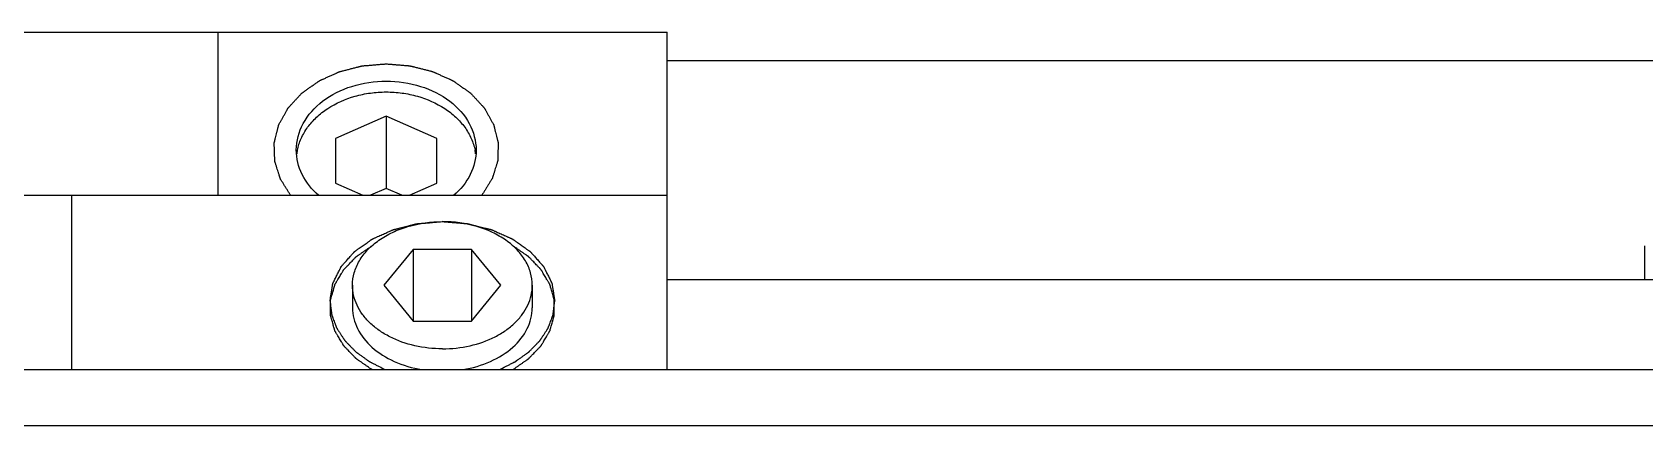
# Model space of a CAD drawing. Header units: millimetres. Extents: x 0 to 420, y 0 to 297.
# Drawn here: x 208.73 to 215.9, y 184.27 to 186.02 of the extents above; entities that cross this region are included whole.
import ezdxf

# ---------------------------------------------------------------- set-up
doc = ezdxf.new("R2010")
doc.units = ezdxf.units.MM
doc.header["$LTSCALE"] = 23.1
doc.layers.get('0').update_dxf_attribs({"linetype": 'CONTINUOUS'})
doc.layers.add('AXIS', color=7, linetype='CONTINUOUS')

msp = doc.modelspace()

# ---------------------------------------------------------------- linework, layer by layer
at = {"color": 7, "linetype": 'CONTINUOUS'}
for p, q in [((201.555, 186.0152), (211.555, 186.0152)), ((209.555, 186.0152), (209.555, 185.2902)), ((211.555, 184.5152), (211.555, 186.0152)), ((210.305, 185.6424), (210.08, 185.5429)), ((210.305, 185.6424), (210.305, 185.321)), ((210.53, 185.5429), (210.305, 185.6424)), ((210.08, 185.5429), (210.08, 185.3439)), ((210.53, 185.3439), (210.53, 185.5429)), ((210.08, 185.3439), (210.2014, 185.2902)), ((210.4086, 185.2902), (210.53, 185.3439)), ((203.555, 185.2902), (211.555, 185.2902)), ((208.905, 185.2902), (208.905, 184.5152)), ((210.305, 185.321), (210.2352, 185.2902)), ((210.3747, 185.2902), (210.305, 185.321)), ((210.4251, 185.0492), (210.2951, 184.8901)), ((210.4251, 185.0492), (210.4251, 184.731)), ((210.6849, 185.0492), (210.4251, 185.0492)), ((210.6849, 185.0492), (210.6849, 184.731)), ((210.8148, 184.8901), (210.6849, 185.0492)), ((215.905, 184.9152), (215.905, 185.0651)), ((210.155, 184.8901), (210.155, 184.7902)), ((210.2951, 184.8901), (210.4251, 184.731)), ((210.6849, 184.731), (210.8148, 184.8901)), ((210.955, 184.8901), (210.955, 184.7902)), ((210.4251, 184.731), (210.6849, 184.731)), ((203.555, 184.5152), (246.305, 184.5152))]:
    msp.add_line(p, q, dxfattribs=at)
at = {"color": 3, "linetype": 'CONTINUOUS'}
msp.add_line((244.4717, 184.2652), (207.055, 184.2652), dxfattribs=at)
at = {"color": 7, "linetype": 'CONTINUOUS'}
for centre, radius, start, end in [((210.1434, 185.443), 0.2385, 169.37075, 172.36543), ((210.1447, 185.4428), 0.2397, 168.58775, 169.372), ((210.4653, 185.4428), 0.2397, 10.628, 11.41225), ((210.4665, 185.443), 0.2385, 7.63457, 10.62925)]:
    msp.add_arc(centre, radius, start, end, dxfattribs=at)
at = {"color": 2, "linetype": 'CONTINUOUS'}
for points, knots in [([(209.8797, 185.2902), (209.8773, 185.2939), (209.8726, 185.3014), (209.8655, 185.3127), (209.8584, 185.324), (209.8525, 185.3334), (209.8478, 185.3409), (209.8442, 185.3465), (209.8407, 185.3522), (209.838, 185.3564), (209.8363, 185.3592), (209.8355, 185.3604), (209.8349, 185.3613), (209.8343, 185.3622), (209.8339, 185.3635), (209.8334, 185.3651), (209.8328, 185.3671), (209.832, 185.3697), (209.831, 185.3728), (209.8297, 185.3769), (209.8281, 185.3821), (209.8261, 185.3883), (209.8235, 185.3965), (209.8202, 185.4068), (209.817, 185.4171), (209.8144, 185.4253), (209.8127, 185.4305), (209.8116, 185.4341), (209.8109, 185.4362), (209.8104, 185.4377), (209.81, 185.439), (209.8097, 185.44), (209.8095, 185.4408), (209.8092, 185.4414), (209.8093, 185.442), (209.8092, 185.4428), (209.8092, 185.4445), (209.8091, 185.4471), (209.809, 185.4503), (209.8089, 185.4535), (209.8087, 185.4577), (209.8086, 185.463), (209.8083, 185.4715), (209.8079, 185.4821), (209.8076, 185.4927), (209.8073, 185.5012), (209.8071, 185.5065), (209.807, 185.5107), (209.8069, 185.5139), (209.8068, 185.5171), (209.8067, 185.5197), (209.8067, 185.5214), (209.8066, 185.5222), (209.8066, 185.5228), (209.8068, 185.5234), (209.807, 185.5242), (209.8072, 185.5252), (209.8075, 185.5265), (209.8079, 185.5281), (209.8084, 185.5302), (209.8094, 185.5338), (209.8106, 185.539), (209.8127, 185.5474), (209.8153, 185.5578), (209.8179, 185.5682), (209.82, 185.5765), (209.8215, 185.5828), (209.8228, 185.588), (209.8238, 185.5921), (209.8246, 185.5953), (209.8253, 185.5979), (209.8258, 185.5999), (209.8262, 185.6015), (209.8265, 185.6028), (209.827, 185.6038), (209.8276, 185.6048), (209.8283, 185.606), (209.8299, 185.6089), (209.8323, 185.6133), (209.8355, 185.6192), (209.8388, 185.625), (209.8431, 185.6328), (209.8474, 185.6406), (209.8517, 185.6484), (209.855, 185.6543), (209.8582, 185.6601), (209.8609, 185.665), (209.8631, 185.6689), (209.8644, 185.6714), (209.8655, 185.6733), (209.8663, 185.6748), (209.867, 185.676), (209.8675, 185.6769), (209.8677, 185.6773), (209.8679, 185.6777), (209.8682, 185.678), (209.8686, 185.6785), (209.8693, 185.6792), (209.8703, 185.6803), (209.8715, 185.6816), (209.8731, 185.6833), (209.8751, 185.6855), (209.8783, 185.689), (209.8823, 185.6933), (209.8871, 185.6985), (209.8918, 185.7037), (209.8982, 185.7106), (209.9046, 185.7176), (209.911, 185.7245), (209.9158, 185.7297), (209.9205, 185.7349), (209.9241, 185.7388), (209.9265, 185.7414), (209.9275, 185.7425), (209.9283, 185.7433), (209.9291, 185.7442), (209.9304, 185.7451), (209.9319, 185.7462), (209.9339, 185.7476), (209.9365, 185.7494), (209.9395, 185.7516), (209.9436, 185.7544), (209.9487, 185.758), (209.9548, 185.7623), (209.9629, 185.7681), (209.9731, 185.7753), (209.9833, 185.7824), (209.9914, 185.7882), (209.9965, 185.7918), (210.0006, 185.7946), (210.0031, 185.7964), (210.0049, 185.7977), (210.0059, 185.7984), (210.0067, 185.799), (210.0075, 185.7995), (210.0087, 185.8), (210.0107, 185.8009), (210.0137, 185.8022), (210.0172, 185.8038), (210.0207, 185.8054), (210.0254, 185.8075), (210.0312, 185.8102), (210.0406, 185.8144), (210.0523, 185.8197), (210.0641, 185.825), (210.0734, 185.8293), (210.0793, 185.8319), (210.084, 185.834), (210.0875, 185.8356), (210.091, 185.8372), (210.0939, 185.8385), (210.096, 185.8394), (210.0972, 185.84), (210.0981, 185.8403), (210.0991, 185.8405), (210.1004, 185.8408), (210.1027, 185.8414), (210.106, 185.8423), (210.1113, 185.8436), (210.1178, 185.8453), (210.1283, 185.848), (210.1415, 185.8513), (210.1546, 185.8547), (210.1651, 185.8574), (210.173, 185.8594), (210.1795, 185.861), (210.1848, 185.8624), (210.1887, 185.8634), (210.192, 185.8642), (210.1946, 185.8649), (210.1966, 185.8654), (210.1982, 185.8658), (210.1996, 185.8659), (210.201, 185.866), (210.2028, 185.8662), (210.2069, 185.8665), (210.2132, 185.867), (210.2215, 185.8677), (210.2299, 185.8684), (210.241, 185.8693), (210.2549, 185.8705), (210.2716, 185.8719), (210.2883, 185.8733), (210.2994, 185.8742), (210.305, 185.8746)], [0, 0, 0, 0, 0.015625, 0.03125, 0.046875, 0.0625, 0.070312, 0.078125, 0.085938, 0.09375, 0.095703, 0.097656, 0.098633, 0.099609, 0.101562, 0.103516, 0.105469, 0.109375, 0.113281, 0.117188, 0.125, 0.132812, 0.140625, 0.15625, 0.171875, 0.179688, 0.1875, 0.191406, 0.193359, 0.195312, 0.197266, 0.198242, 0.199219, 0.200195, 0.200684, 0.201172, 0.203125, 0.207031, 0.210938, 0.214844, 0.21875, 0.226562, 0.234375, 0.25, 0.265625, 0.273438, 0.28125, 0.285156, 0.289062, 0.292969, 0.296875, 0.298828, 0.299316, 0.299805, 0.300781, 0.301758, 0.302734, 0.304688, 0.306641, 0.308594, 0.3125, 0.320312, 0.328125, 0.34375, 0.359375, 0.367188, 0.375, 0.382812, 0.386719, 0.390625, 0.394531, 0.396484, 0.398438, 0.400391, 0.401367, 0.402344, 0.404297, 0.40625, 0.414062, 0.421875, 0.429688, 0.4375, 0.453125, 0.460938, 0.46875, 0.476562, 0.484375, 0.488281, 0.492188, 0.494141, 0.496094, 0.498047, 0.499023, 0.499512, 0.5, 0.500488, 0.500977, 0.501953, 0.503906, 0.505859, 0.507812, 0.511719, 0.515625, 0.523438, 0.53125, 0.539062, 0.546875, 0.5625, 0.570312, 0.578125, 0.585938, 0.59375, 0.595703, 0.597656, 0.598633, 0.599609, 0.601562, 0.603516, 0.605469, 0.609375, 0.613281, 0.617188, 0.625, 0.632812, 0.640625, 0.65625, 0.671875, 0.679688, 0.6875, 0.691406, 0.695312, 0.697266, 0.698242, 0.699219, 0.700195, 0.701172, 0.703125, 0.707031, 0.710938, 0.714844, 0.71875, 0.726562, 0.734375, 0.75, 0.765625, 0.773438, 0.78125, 0.785156, 0.789062, 0.792969, 0.796875, 0.798828, 0.799805, 0.800781, 0.801758, 0.802734, 0.804688, 0.808594, 0.8125, 0.820312, 0.828125, 0.84375, 0.859375, 0.867188, 0.875, 0.882812, 0.886719, 0.890625, 0.894531, 0.896484, 0.898438, 0.900391, 0.901367, 0.902344, 0.904297, 0.90625, 0.914062, 0.921875, 0.929688, 0.9375, 0.953125, 0.96875, 0.984375, 1, 1, 1, 1]), ([(210.305, 185.8746), (210.3104, 185.8742), (210.3212, 185.8733), (210.3374, 185.872), (210.3537, 185.8707), (210.3672, 185.8696), (210.378, 185.8687), (210.3862, 185.8681), (210.3943, 185.8674), (210.4004, 185.867), (210.4044, 185.8666), (210.4061, 185.8665), (210.4075, 185.8664), (210.4088, 185.8663), (210.4105, 185.8659), (210.4125, 185.8654), (210.4151, 185.8647), (210.4184, 185.8639), (210.4223, 185.8629), (210.4276, 185.8616), (210.4342, 185.8599), (210.4421, 185.858), (210.4526, 185.8553), (210.4657, 185.852), (210.4789, 185.8487), (210.4894, 185.8461), (210.496, 185.8445), (210.5012, 185.8431), (210.5045, 185.8423), (210.5068, 185.8417), (210.5081, 185.8414), (210.5091, 185.8412), (210.5101, 185.8409), (210.5113, 185.8403), (210.5134, 185.8394), (210.5164, 185.8381), (210.52, 185.8365), (210.5235, 185.8349), (210.5283, 185.8327), (210.5343, 185.8301), (210.5438, 185.8258), (210.5558, 185.8204), (210.5677, 185.8151), (210.5773, 185.8108), (210.5833, 185.8081), (210.588, 185.806), (210.5916, 185.8044), (210.5952, 185.8028), (210.5982, 185.8015), (210.6003, 185.8005), (210.6015, 185.8), (210.6023, 185.7995), (210.603, 185.7989), (210.6041, 185.7982), (210.6058, 185.797), (210.6084, 185.7952), (210.6125, 185.7923), (210.6176, 185.7887), (210.6257, 185.783), (210.6359, 185.7758), (210.6461, 185.7687), (210.6543, 185.763), (210.6604, 185.7587), (210.6655, 185.7551), (210.6696, 185.7522), (210.6727, 185.7501), (210.6752, 185.7483), (210.6773, 185.7468), (210.6788, 185.7458), (210.6801, 185.7449), (210.6808, 185.744), (210.6817, 185.7431), (210.6826, 185.7421), (210.685, 185.7395), (210.6886, 185.7356), (210.6934, 185.7304), (210.6982, 185.7252), (210.7046, 185.7183), (210.711, 185.7113), (210.7174, 185.7044), (210.7222, 185.6992), (210.727, 185.694), (210.731, 185.6897), (210.7342, 185.6863), (210.7362, 185.6841), (210.7378, 185.6824), (210.739, 185.6811), (210.74, 185.68), (210.7407, 185.6792), (210.7411, 185.6788), (210.7414, 185.6785), (210.7416, 185.6781), (210.7419, 185.6776), (210.7424, 185.6768), (210.743, 185.6755), (210.7439, 185.6741), (210.7449, 185.6721), (210.7463, 185.6697), (210.7485, 185.6658), (210.7512, 185.6609), (210.7544, 185.6551), (210.7577, 185.6492), (210.762, 185.6414), (210.7664, 185.6336), (210.7707, 185.6258), (210.774, 185.62), (210.7772, 185.6141), (210.7797, 185.6097), (210.7813, 185.6068), (210.782, 185.6056), (210.7825, 185.6046), (210.7831, 185.6037), (210.7834, 185.6023), (210.7838, 185.6008), (210.7843, 185.5987), (210.785, 185.5961), (210.7858, 185.593), (210.7868, 185.5888), (210.7881, 185.5836), (210.7897, 185.5774), (210.7918, 185.569), (210.7944, 185.5586), (210.797, 185.5482), (210.7991, 185.5399), (210.8004, 185.5347), (210.8013, 185.5311), (210.8019, 185.529), (210.8023, 185.5274), (210.8026, 185.5261), (210.8028, 185.5251), (210.803, 185.5243), (210.8032, 185.5236), (210.8032, 185.5231), (210.8032, 185.5223), (210.8031, 185.5206), (210.803, 185.518), (210.803, 185.5149), (210.8029, 185.5118), (210.8028, 185.5076), (210.8026, 185.5024), (210.8024, 185.4941), (210.8021, 185.4836), (210.8018, 185.4732), (210.8016, 185.4649), (210.8015, 185.4597), (210.8013, 185.4555), (210.8013, 185.4524), (210.8012, 185.4492), (210.8011, 185.4466), (210.8011, 185.4449), (210.801, 185.4442), (210.801, 185.4436), (210.8008, 185.443), (210.8006, 185.4422), (210.8003, 185.4412), (210.7999, 185.4399), (210.7994, 185.4383), (210.7988, 185.4363), (210.7976, 185.4327), (210.796, 185.4275), (210.7935, 185.4193), (210.7903, 185.4089), (210.7871, 185.3986), (210.7846, 185.3904), (210.7827, 185.3842), (210.7811, 185.379), (210.7798, 185.3749), (210.7789, 185.3718), (210.7781, 185.3692), (210.7774, 185.3672), (210.7769, 185.3656), (210.7766, 185.3643), (210.7759, 185.3634), (210.7753, 185.3624), (210.7746, 185.3612), (210.7728, 185.3583), (210.77, 185.354), (210.7664, 185.3482), (210.7628, 185.3424), (210.758, 185.3346), (210.7519, 185.325), (210.7447, 185.3134), (210.7375, 185.3018), (210.7326, 185.294), (210.7302, 185.2902)], [0, 0, 0, 0, 0.015625, 0.03125, 0.046875, 0.0625, 0.070312, 0.078125, 0.085938, 0.09375, 0.095703, 0.097656, 0.098633, 0.099609, 0.101562, 0.103516, 0.105469, 0.109375, 0.113281, 0.117188, 0.125, 0.132812, 0.140625, 0.15625, 0.171875, 0.179688, 0.1875, 0.191406, 0.195312, 0.197266, 0.198242, 0.199219, 0.200195, 0.201172, 0.203125, 0.207031, 0.210938, 0.214844, 0.21875, 0.226562, 0.234375, 0.25, 0.265625, 0.273438, 0.28125, 0.285156, 0.289062, 0.292969, 0.296875, 0.298828, 0.299805, 0.300781, 0.301758, 0.302734, 0.304688, 0.308594, 0.3125, 0.320312, 0.328125, 0.34375, 0.359375, 0.367188, 0.375, 0.382812, 0.386719, 0.390625, 0.394531, 0.396484, 0.398438, 0.400391, 0.401367, 0.402344, 0.404297, 0.40625, 0.414062, 0.421875, 0.429688, 0.4375, 0.453125, 0.460938, 0.46875, 0.476562, 0.484375, 0.488281, 0.492188, 0.494141, 0.496094, 0.498047, 0.499023, 0.499512, 0.5, 0.500488, 0.500977, 0.501953, 0.503906, 0.505859, 0.507812, 0.511719, 0.515625, 0.523438, 0.53125, 0.539062, 0.546875, 0.5625, 0.570312, 0.578125, 0.585938, 0.59375, 0.595703, 0.597656, 0.598633, 0.599609, 0.601562, 0.603516, 0.605469, 0.609375, 0.613281, 0.617188, 0.625, 0.632812, 0.640625, 0.65625, 0.671875, 0.679688, 0.6875, 0.691406, 0.693359, 0.695312, 0.697266, 0.698242, 0.699219, 0.700195, 0.700684, 0.701172, 0.703125, 0.707031, 0.710938, 0.714844, 0.71875, 0.726562, 0.734375, 0.75, 0.765625, 0.773438, 0.78125, 0.785156, 0.789062, 0.792969, 0.796875, 0.798828, 0.799316, 0.799805, 0.800781, 0.801758, 0.802734, 0.804688, 0.806641, 0.808594, 0.8125, 0.820312, 0.828125, 0.84375, 0.859375, 0.867188, 0.875, 0.882812, 0.886719, 0.890625, 0.894531, 0.896484, 0.898438, 0.900391, 0.901367, 0.902344, 0.904297, 0.90625, 0.914062, 0.921875, 0.929688, 0.9375, 0.953125, 0.96875, 0.984375, 1, 1, 1, 1]), ([(210.055, 184.8194), (210.0559, 184.8251), (210.0577, 184.8365), (210.0599, 184.8508), (210.0617, 184.8622), (210.0631, 184.8708), (210.0642, 184.8779), (210.0651, 184.8836), (210.0657, 184.8872), (210.0662, 184.89), (210.0665, 184.8922), (210.0668, 184.894), (210.067, 184.8954), (210.0672, 184.8963), (210.0673, 184.897), (210.0673, 184.8977), (210.0678, 184.8986), (210.0683, 184.8996), (210.069, 184.9009), (210.0698, 184.9026), (210.0712, 184.9053), (210.0728, 184.9087), (210.0755, 184.9142), (210.0788, 184.921), (210.0828, 184.9291), (210.0869, 184.9372), (210.0909, 184.9454), (210.0942, 184.9522), (210.0969, 184.9576), (210.0989, 184.9617), (210.1006, 184.9651), (210.1019, 184.9678), (210.1027, 184.9695), (210.1033, 184.9706), (210.1036, 184.9713), (210.1039, 184.9717), (210.104, 184.9721), (210.1043, 184.9724), (210.1047, 184.9729), (210.1057, 184.974), (210.107, 184.9755), (210.1087, 184.9774), (210.1103, 184.9792), (210.1124, 184.9816), (210.1162, 184.9859), (210.1216, 184.992), (210.1302, 185.0017), (210.1388, 185.0115), (210.1463, 185.02), (210.1506, 185.0249), (210.1539, 185.0285), (210.1566, 185.0316), (210.1587, 185.034), (210.1603, 185.0358), (210.1617, 185.0374), (210.1626, 185.0384), (210.1632, 185.039), (210.1639, 185.0395), (210.1648, 185.0402), (210.1662, 185.0412), (210.168, 185.0425), (210.1702, 185.044), (210.173, 185.046), (210.1766, 185.0486), (210.1809, 185.0516), (210.1866, 185.0557), (210.1938, 185.0608), (210.2024, 185.0669), (210.211, 185.0731), (210.2181, 185.0782), (210.2239, 185.0822), (210.2282, 185.0853), (210.2317, 185.0878), (210.2346, 185.0899), (210.2367, 185.0914), (210.2385, 185.0927), (210.24, 185.0937), (210.2409, 185.0943), (210.2416, 185.0949), (210.2424, 185.0952), (210.2439, 185.0959), (210.2461, 185.0969), (210.2486, 185.098), (210.2521, 185.0996), (210.2564, 185.1015), (210.2615, 185.1038), (210.2684, 185.1069), (210.2804, 185.1123), (210.2941, 185.1184), (210.3078, 185.1246), (210.3164, 185.1284), (210.3233, 185.1315), (210.3276, 185.1335), (210.331, 185.135), (210.3331, 185.136), (210.3346, 185.1366), (210.3354, 185.137), (210.3358, 185.1372), (210.3363, 185.1373), (210.3369, 185.1374), (210.3379, 185.1377), (210.3395, 185.1381), (210.3419, 185.1387), (210.3457, 185.1396), (210.3505, 185.1409), (210.3563, 185.1423), (210.3639, 185.1442), (210.3735, 185.1466), (210.385, 185.1495), (210.3965, 185.1524), (210.408, 185.1553), (210.4175, 185.1577), (210.4252, 185.1597), (210.43, 185.1609), (210.4338, 185.1618), (210.4362, 185.1624), (210.4381, 185.1629), (210.4396, 185.1633), (210.4407, 185.1636), (210.4418, 185.1637), (210.4433, 185.1638), (210.4456, 185.164), (210.4487, 185.1642), (210.4518, 185.1645), (210.4559, 185.1648), (210.461, 185.1653), (210.4692, 185.1659), (210.4795, 185.1668), (210.4918, 185.1678), (210.5082, 185.1692), (210.5288, 185.1709), (210.5452, 185.1722), (210.5534, 185.1729)], [0, 0, 0, 0, 0.03125, 0.0625, 0.078125, 0.09375, 0.109375, 0.117188, 0.125, 0.128906, 0.132812, 0.136719, 0.138672, 0.140625, 0.141602, 0.142578, 0.144531, 0.146484, 0.148438, 0.152344, 0.15625, 0.164062, 0.171875, 0.1875, 0.203125, 0.21875, 0.234375, 0.25, 0.257812, 0.265625, 0.273438, 0.277344, 0.28125, 0.283203, 0.28418, 0.285156, 0.285645, 0.286133, 0.287109, 0.289062, 0.292969, 0.296875, 0.300781, 0.304688, 0.3125, 0.328125, 0.34375, 0.375, 0.390625, 0.398438, 0.40625, 0.414062, 0.417969, 0.421875, 0.425781, 0.427734, 0.428711, 0.429688, 0.431641, 0.433594, 0.4375, 0.441406, 0.445312, 0.453125, 0.460938, 0.46875, 0.484375, 0.5, 0.515625, 0.53125, 0.539062, 0.546875, 0.554688, 0.558594, 0.5625, 0.566406, 0.568359, 0.570312, 0.571289, 0.572266, 0.574219, 0.578125, 0.582031, 0.585938, 0.59375, 0.601562, 0.609375, 0.625, 0.65625, 0.671875, 0.6875, 0.695312, 0.703125, 0.707031, 0.710938, 0.712891, 0.713867, 0.714355, 0.714844, 0.71582, 0.716797, 0.71875, 0.722656, 0.726562, 0.734375, 0.742188, 0.75, 0.765625, 0.78125, 0.796875, 0.8125, 0.828125, 0.835938, 0.84375, 0.847656, 0.851562, 0.853516, 0.855469, 0.857422, 0.858398, 0.859375, 0.863281, 0.867188, 0.871094, 0.875, 0.882812, 0.890625, 0.90625, 0.921875, 0.9375, 0.96875, 1, 1, 1, 1]), ([(210.5565, 185.1729), (210.5646, 185.1723), (210.5807, 185.1709), (210.6009, 185.1693), (210.617, 185.168), (210.6292, 185.167), (210.6393, 185.1662), (210.6473, 185.1655), (210.6524, 185.1651), (210.6564, 185.1648), (210.6594, 185.1645), (210.6625, 185.1643), (210.6647, 185.1641), (210.6662, 185.164), (210.6673, 185.1639), (210.6685, 185.1636), (210.6699, 185.1632), (210.6718, 185.1627), (210.6742, 185.1622), (210.678, 185.1612), (210.6828, 185.16), (210.6905, 185.1581), (210.7001, 185.1557), (210.7116, 185.1529), (210.7231, 185.15), (210.7346, 185.1471), (210.7442, 185.1448), (210.7518, 185.1428), (210.7576, 185.1414), (210.7624, 185.1402), (210.7662, 185.1393), (210.7686, 185.1387), (210.7703, 185.1383), (210.7713, 185.138), (210.7718, 185.1379), (210.7723, 185.1378), (210.7728, 185.1376), (210.7735, 185.1372), (210.775, 185.1366), (210.7772, 185.1356), (210.7806, 185.1341), (210.7849, 185.1322), (210.7918, 185.1291), (210.8004, 185.1253), (210.8141, 185.1192), (210.8279, 185.113), (210.8399, 185.1077), (210.8468, 185.1046), (210.852, 185.1023), (210.8563, 185.1004), (210.8597, 185.0989), (210.8623, 185.0977), (210.8645, 185.0968), (210.866, 185.0961), (210.8668, 185.0957), (210.8675, 185.0952), (210.8684, 185.0946), (210.8699, 185.0936), (210.8717, 185.0923), (210.8738, 185.0908), (210.8767, 185.0887), (210.8803, 185.0862), (210.8846, 185.0831), (210.8903, 185.0791), (210.8975, 185.074), (210.9062, 185.0679), (210.9148, 185.0618), (210.922, 185.0567), (210.9277, 185.0527), (210.932, 185.0496), (210.9356, 185.0471), (210.9385, 185.0451), (210.9407, 185.0435), (210.9424, 185.0423), (210.9439, 185.0413), (210.9448, 185.0406), (210.9455, 185.0401), (210.9461, 185.0395), (210.947, 185.0385), (210.9484, 185.0369), (210.95, 185.0351), (210.9522, 185.0327), (210.9549, 185.0296), (210.9581, 185.026), (210.9625, 185.0211), (210.97, 185.0126), (210.9787, 185.0029), (210.9874, 184.9932), (210.9928, 184.9871), (210.9966, 184.9828), (210.9988, 184.9804), (211.0004, 184.9786), (211.002, 184.9768), (211.0034, 184.9752), (211.0043, 184.9742), (211.0048, 184.9736), (211.0051, 184.9733), (211.0052, 184.973), (211.0054, 184.9726), (211.0058, 184.9719), (211.0063, 184.9707), (211.0072, 184.969), (211.0085, 184.9663), (211.0102, 184.9629), (211.0123, 184.9589), (211.015, 184.9534), (211.0183, 184.9467), (211.0224, 184.9385), (211.0265, 184.9304), (211.0305, 184.9223), (211.0339, 184.9155), (211.0366, 184.9101), (211.0383, 184.9067), (211.0396, 184.904), (211.0405, 184.9023), (211.0412, 184.9009), (211.0416, 184.8999), (211.0421, 184.8991), (211.0422, 184.8983), (211.0423, 184.8976), (211.0425, 184.8967), (211.0427, 184.8953), (211.043, 184.8934), (211.0433, 184.8913), (211.0438, 184.8884), (211.0444, 184.8847), (211.0451, 184.8804), (211.0458, 184.876), (211.0467, 184.8702), (211.0479, 184.8629), (211.0498, 184.8513), (211.0521, 184.8368), (211.054, 184.8252), (211.055, 184.8194)], [0, 0, 0, 0, 0.03125, 0.0625, 0.078125, 0.09375, 0.109375, 0.117188, 0.125, 0.128906, 0.132812, 0.136719, 0.140625, 0.141602, 0.142578, 0.144531, 0.146484, 0.148438, 0.152344, 0.15625, 0.164062, 0.171875, 0.1875, 0.203125, 0.21875, 0.234375, 0.25, 0.257812, 0.265625, 0.273438, 0.277344, 0.28125, 0.283203, 0.28418, 0.285156, 0.285645, 0.286133, 0.287109, 0.289062, 0.292969, 0.296875, 0.304688, 0.3125, 0.328125, 0.34375, 0.375, 0.390625, 0.398438, 0.40625, 0.414062, 0.417969, 0.421875, 0.425781, 0.427734, 0.428711, 0.429688, 0.431641, 0.433594, 0.4375, 0.441406, 0.445312, 0.453125, 0.460938, 0.46875, 0.484375, 0.5, 0.515625, 0.53125, 0.539062, 0.546875, 0.554688, 0.558594, 0.5625, 0.566406, 0.568359, 0.570312, 0.571289, 0.572266, 0.574219, 0.578125, 0.582031, 0.585938, 0.59375, 0.601562, 0.609375, 0.625, 0.65625, 0.671875, 0.6875, 0.695312, 0.699219, 0.703125, 0.707031, 0.710938, 0.712891, 0.713867, 0.714355, 0.714844, 0.71582, 0.716797, 0.71875, 0.722656, 0.726562, 0.734375, 0.742188, 0.75, 0.765625, 0.78125, 0.796875, 0.8125, 0.828125, 0.835938, 0.84375, 0.847656, 0.851562, 0.853516, 0.855469, 0.857422, 0.858398, 0.859375, 0.861328, 0.863281, 0.867188, 0.871094, 0.875, 0.882812, 0.890625, 0.898438, 0.90625, 0.921875, 0.9375, 0.96875, 1, 1, 1, 1]), ([(210.2408, 184.5152), (210.2343, 184.5197), (210.2245, 184.5265), (210.2114, 184.5356), (210.2016, 184.5424), (210.1935, 184.548), (210.187, 184.5526), (210.1829, 184.5554), (210.1796, 184.5577), (210.1772, 184.5594), (210.1752, 184.5608), (210.1735, 184.5619), (210.1725, 184.5626), (210.1717, 184.5632), (210.1711, 184.5636), (210.1706, 184.5642), (210.17, 184.5648), (210.1691, 184.5657), (210.1672, 184.5677), (210.1642, 184.5708), (210.1603, 184.5749), (210.1551, 184.5803), (210.1486, 184.5872), (210.1407, 184.5953), (210.1342, 184.6021), (210.1289, 184.6076), (210.125, 184.6117), (210.1217, 184.6151), (210.1191, 184.6178), (210.1175, 184.6195), (210.1162, 184.6209), (210.1154, 184.6217), (210.1149, 184.6225), (210.1145, 184.6232), (210.1137, 184.6246), (210.1126, 184.6265), (210.1108, 184.6295), (210.1085, 184.6333), (210.1049, 184.6394), (210.1004, 184.6469), (210.095, 184.6561), (210.0905, 184.6636), (210.0869, 184.6697), (210.0842, 184.6743), (210.0819, 184.6781), (210.0801, 184.6811), (210.079, 184.683), (210.0781, 184.6845), (210.0776, 184.6855), (210.0771, 184.6861), (210.0769, 184.6865), (210.0768, 184.6869), (210.0767, 184.6874), (210.0764, 184.6886), (210.0758, 184.6904), (210.0751, 184.6929), (210.0745, 184.6953), (210.0735, 184.6985), (210.0719, 184.7042), (210.0696, 184.7122), (210.0669, 184.7219), (210.0646, 184.73), (210.0628, 184.7364), (210.0614, 184.7413), (210.0602, 184.7453), (210.0593, 184.7485), (210.0586, 184.751), (210.0581, 184.753), (210.0577, 184.7543), (210.0575, 184.7549), (210.0574, 184.7553), (210.0574, 184.756), (210.0574, 184.757), (210.0574, 184.7587), (210.0574, 184.7607), (210.0574, 184.7632), (210.0574, 184.7665), (210.0574, 184.7723), (210.0574, 184.7805), (210.0574, 184.7904), (210.0574, 184.8002), (210.0574, 184.8085), (210.0574, 184.8142), (210.0574, 184.8175), (210.0574, 184.82), (210.0575, 184.8221), (210.0574, 184.8237), (210.0575, 184.8247), (210.0574, 184.8255), (210.0576, 184.8259), (210.0577, 184.8265), (210.0581, 184.8278), (210.0587, 184.8298), (210.0594, 184.8322), (210.0603, 184.8354), (210.0614, 184.8395), (210.0628, 184.8443), (210.0647, 184.8508), (210.067, 184.8588), (210.0698, 184.8685), (210.0721, 184.8766), (210.0737, 184.8822), (210.0746, 184.8855), (210.0753, 184.8879), (210.076, 184.8903), (210.0765, 184.8921), (210.0768, 184.8933), (210.077, 184.8938), (210.0771, 184.8942), (210.0773, 184.8946), (210.0777, 184.8953), (210.0783, 184.8962), (210.0792, 184.8977), (210.0803, 184.8996), (210.0821, 184.9027), (210.0844, 184.9065), (210.0871, 184.911), (210.0907, 184.9171), (210.0952, 184.9247), (210.1006, 184.9338), (210.1051, 184.9414), (210.1087, 184.9474), (210.111, 184.9512), (210.1128, 184.9543), (210.1139, 184.9561), (210.1147, 184.9575), (210.1152, 184.9582), (210.1156, 184.959), (210.1164, 184.9598), (210.1177, 184.9612), (210.1194, 184.9629), (210.122, 184.9656), (210.1253, 184.969), (210.1292, 184.9731), (210.1344, 184.9786), (210.141, 184.9854), (210.1488, 184.9935), (210.1554, 185.0003), (210.1606, 185.0058), (210.1645, 185.0099), (210.1675, 185.0129), (210.1695, 185.015), (210.1703, 185.0158), (210.1709, 185.0165), (210.1714, 185.017), (210.172, 185.0175), (210.1729, 185.018), (210.1739, 185.0188), (210.1756, 185.0199), (210.1777, 185.0214), (210.1803, 185.0232), (210.1837, 185.0255), (210.1879, 185.0284), (210.193, 185.0319), (210.1981, 185.0354), (210.2048, 185.0401), (210.2133, 185.0459), (210.2269, 185.0553), (210.237, 185.0623), (210.2438, 185.067)], [0, 0, 0, 0, 0.03125, 0.046875, 0.0625, 0.078125, 0.085938, 0.09375, 0.097656, 0.101562, 0.105469, 0.107422, 0.109375, 0.110352, 0.111328, 0.112305, 0.113281, 0.115234, 0.117188, 0.125, 0.132812, 0.140625, 0.15625, 0.171875, 0.1875, 0.195312, 0.203125, 0.210938, 0.214844, 0.21875, 0.220703, 0.222656, 0.223633, 0.224609, 0.226562, 0.230469, 0.234375, 0.242188, 0.25, 0.265625, 0.28125, 0.296875, 0.304688, 0.3125, 0.320312, 0.324219, 0.328125, 0.330078, 0.332031, 0.333008, 0.333496, 0.333984, 0.334961, 0.335938, 0.339844, 0.34375, 0.347656, 0.351562, 0.359375, 0.375, 0.390625, 0.40625, 0.414062, 0.421875, 0.429688, 0.433594, 0.4375, 0.441406, 0.443359, 0.443848, 0.444336, 0.445312, 0.447266, 0.449219, 0.453125, 0.457031, 0.460938, 0.46875, 0.484375, 0.5, 0.515625, 0.53125, 0.539062, 0.542969, 0.546875, 0.550781, 0.552734, 0.554688, 0.555664, 0.556152, 0.556641, 0.558594, 0.5625, 0.566406, 0.570312, 0.578125, 0.585938, 0.59375, 0.609375, 0.625, 0.640625, 0.648438, 0.652344, 0.65625, 0.660156, 0.664062, 0.665039, 0.666016, 0.666504, 0.666992, 0.667969, 0.669922, 0.671875, 0.675781, 0.679688, 0.6875, 0.695312, 0.703125, 0.71875, 0.734375, 0.75, 0.757812, 0.765625, 0.769531, 0.773438, 0.775391, 0.776367, 0.777344, 0.779297, 0.78125, 0.785156, 0.789062, 0.796875, 0.804688, 0.8125, 0.828125, 0.84375, 0.859375, 0.867188, 0.875, 0.882812, 0.884766, 0.886719, 0.887695, 0.888672, 0.889648, 0.890625, 0.892578, 0.894531, 0.898438, 0.902344, 0.90625, 0.914062, 0.921875, 0.929688, 0.9375, 0.953125, 0.96875, 1, 1, 1, 1]), ([(210.8691, 184.5152), (210.8756, 184.5197), (210.8854, 184.5265), (210.8985, 184.5356), (210.9083, 184.5424), (210.9164, 184.548), (210.9229, 184.5526), (210.927, 184.5554), (210.9303, 184.5577), (210.9327, 184.5594), (210.9348, 184.5608), (210.9364, 184.5619), (210.9374, 184.5626), (210.9382, 184.5632), (210.9388, 184.5636), (210.9393, 184.5642), (210.94, 184.5648), (210.9408, 184.5657), (210.9427, 184.5677), (210.9457, 184.5708), (210.9496, 184.5749), (210.9548, 184.5803), (210.9614, 184.5872), (210.9692, 184.5953), (210.9757, 184.6021), (210.981, 184.6076), (210.9849, 184.6117), (210.9882, 184.6151), (210.9908, 184.6178), (210.9924, 184.6195), (210.9937, 184.6209), (210.9945, 184.6217), (210.995, 184.6225), (210.9954, 184.6232), (210.9962, 184.6246), (210.9973, 184.6265), (210.9991, 184.6295), (211.0014, 184.6333), (211.005, 184.6394), (211.0095, 184.6469), (211.0149, 184.6561), (211.0194, 184.6636), (211.023, 184.6697), (211.0257, 184.6743), (211.028, 184.6781), (211.0298, 184.6811), (211.0309, 184.683), (211.0318, 184.6845), (211.0324, 184.6855), (211.0328, 184.6861), (211.033, 184.6865), (211.0331, 184.6869), (211.0332, 184.6874), (211.0336, 184.6886), (211.0341, 184.6904), (211.0348, 184.6929), (211.0354, 184.6953), (211.0364, 184.6985), (211.038, 184.7042), (211.0403, 184.7122), (211.043, 184.7219), (211.0453, 184.73), (211.0472, 184.7364), (211.0485, 184.7413), (211.0497, 184.7453), (211.0506, 184.7485), (211.0513, 184.751), (211.0519, 184.753), (211.0522, 184.7543), (211.0524, 184.7549), (211.0525, 184.7553), (211.0525, 184.756), (211.0525, 184.757), (211.0525, 184.7587), (211.0525, 184.7607), (211.0525, 184.7632), (211.0525, 184.7665), (211.0525, 184.7723), (211.0525, 184.7805), (211.0525, 184.7904), (211.0525, 184.8002), (211.0525, 184.8085), (211.0525, 184.8142), (211.0525, 184.8175), (211.0525, 184.82), (211.0525, 184.8221), (211.0525, 184.8237), (211.0524, 184.8247), (211.0525, 184.8255), (211.0523, 184.8259), (211.0522, 184.8265), (211.0518, 184.8278), (211.0512, 184.8298), (211.0505, 184.8322), (211.0496, 184.8354), (211.0485, 184.8395), (211.0471, 184.8443), (211.0452, 184.8508), (211.0429, 184.8588), (211.0402, 184.8685), (211.0379, 184.8766), (211.0362, 184.8822), (211.0353, 184.8855), (211.0346, 184.8879), (211.0339, 184.8903), (211.0334, 184.8921), (211.0331, 184.8933), (211.0329, 184.8938), (211.0328, 184.8942), (211.0326, 184.8946), (211.0322, 184.8953), (211.0317, 184.8962), (211.0307, 184.8977), (211.0296, 184.8996), (211.0278, 184.9027), (211.0256, 184.9065), (211.0228, 184.911), (211.0192, 184.9171), (211.0147, 184.9247), (211.0093, 184.9338), (211.0048, 184.9414), (211.0012, 184.9474), (210.9989, 184.9512), (210.9971, 184.9543), (210.996, 184.9561), (210.9952, 184.9575), (210.9947, 184.9582), (210.9943, 184.959), (210.9935, 184.9598), (210.9922, 184.9612), (210.9905, 184.9629), (210.9879, 184.9656), (210.9846, 184.969), (210.9807, 184.9731), (210.9755, 184.9786), (210.9689, 184.9854), (210.9611, 184.9935), (210.9545, 185.0003), (210.9493, 185.0058), (210.9454, 185.0099), (210.9424, 185.0129), (210.9405, 185.015), (210.9396, 185.0158), (210.939, 185.0165), (210.9385, 185.017), (210.9379, 185.0175), (210.937, 185.018), (210.936, 185.0188), (210.9343, 185.0199), (210.9322, 185.0214), (210.9296, 185.0232), (210.9262, 185.0255), (210.922, 185.0284), (210.9169, 185.0319), (210.9118, 185.0354), (210.9051, 185.0401), (210.8966, 185.0459), (210.883, 185.0553), (210.8729, 185.0623), (210.8661, 185.067)], [0, 0, 0, 0, 0.03125, 0.046875, 0.0625, 0.078125, 0.085938, 0.09375, 0.097656, 0.101562, 0.105469, 0.107422, 0.109375, 0.110352, 0.111328, 0.112305, 0.113281, 0.115234, 0.117188, 0.125, 0.132812, 0.140625, 0.15625, 0.171875, 0.1875, 0.195312, 0.203125, 0.210938, 0.214844, 0.21875, 0.220703, 0.222656, 0.223633, 0.224609, 0.226562, 0.230469, 0.234375, 0.242188, 0.25, 0.265625, 0.28125, 0.296875, 0.304688, 0.3125, 0.320312, 0.324219, 0.328125, 0.330078, 0.332031, 0.333008, 0.333496, 0.333984, 0.334961, 0.335938, 0.339844, 0.34375, 0.347656, 0.351562, 0.359375, 0.375, 0.390625, 0.40625, 0.414062, 0.421875, 0.429688, 0.433594, 0.4375, 0.441406, 0.443359, 0.443848, 0.444336, 0.445312, 0.447266, 0.449219, 0.453125, 0.457031, 0.460938, 0.46875, 0.484375, 0.5, 0.515625, 0.53125, 0.539062, 0.542969, 0.546875, 0.550781, 0.552734, 0.554688, 0.555664, 0.556152, 0.556641, 0.558594, 0.5625, 0.566406, 0.570312, 0.578125, 0.585938, 0.59375, 0.609375, 0.625, 0.640625, 0.648438, 0.652344, 0.65625, 0.660156, 0.664062, 0.665039, 0.666016, 0.666504, 0.666992, 0.667969, 0.669922, 0.671875, 0.675781, 0.679688, 0.6875, 0.695312, 0.703125, 0.71875, 0.734375, 0.75, 0.757812, 0.765625, 0.769531, 0.773438, 0.775391, 0.776367, 0.777344, 0.779297, 0.78125, 0.785156, 0.789062, 0.796875, 0.804688, 0.8125, 0.828125, 0.84375, 0.859375, 0.867188, 0.875, 0.882812, 0.884766, 0.886719, 0.887695, 0.888672, 0.889648, 0.890625, 0.892578, 0.894531, 0.898438, 0.902344, 0.90625, 0.914062, 0.921875, 0.929688, 0.9375, 0.953125, 0.96875, 1, 1, 1, 1]), ([(210.055, 184.8194), (210.0559, 184.8118), (210.0572, 184.8006), (210.0588, 184.7874), (210.0597, 184.7799), (210.0604, 184.7742), (210.061, 184.7695), (210.0615, 184.7658), (210.0617, 184.7634), (210.062, 184.7615), (210.0621, 184.7604), (210.0622, 184.7595), (210.0623, 184.7591), (210.0625, 184.7586), (210.0627, 184.758), (210.0632, 184.7567), (210.0639, 184.7546), (210.065, 184.7519), (210.066, 184.7491), (210.0673, 184.7455), (210.0697, 184.7391), (210.0731, 184.73), (210.0765, 184.7208), (210.0788, 184.7145), (210.0802, 184.7108), (210.0812, 184.7081), (210.0822, 184.7053), (210.083, 184.7033), (210.0835, 184.7019), (210.0837, 184.7013), (210.0839, 184.7009), (210.0841, 184.7004), (210.0846, 184.6997), (210.0853, 184.6986), (210.0865, 184.6968), (210.0879, 184.6946), (210.0902, 184.6911), (210.093, 184.6868), (210.0964, 184.6815), (210.0998, 184.6762), (210.1032, 184.671), (210.1066, 184.6657), (210.11, 184.6605), (210.1128, 184.6561), (210.1151, 184.6526), (210.1165, 184.6504), (210.1177, 184.6487), (210.1185, 184.6474), (210.1192, 184.6463), (210.1197, 184.6455), (210.12, 184.6451), (210.1202, 184.6447), (210.1205, 184.6444), (210.1209, 184.644), (210.1215, 184.6434), (210.1225, 184.6424), (210.1236, 184.6412), (210.1251, 184.6397), (210.127, 184.6377), (210.13, 184.6346), (210.1338, 184.6307), (210.1383, 184.6261), (210.1429, 184.6214), (210.1474, 184.6167), (210.152, 184.6121), (210.1565, 184.6074), (210.1603, 184.6035), (210.1633, 184.6004), (210.1652, 184.5985), (210.1667, 184.5969), (210.1676, 184.5959), (210.1683, 184.5952), (210.1687, 184.5949), (210.1692, 184.5945), (210.1698, 184.5941), (210.1712, 184.5931), (210.1734, 184.5915), (210.1762, 184.5894), (210.1791, 184.5874), (210.1829, 184.5846), (210.1895, 184.5798), (210.1991, 184.5729), (210.2086, 184.5661), (210.2153, 184.5612), (210.2191, 184.5585), (210.2219, 184.5564), (210.2248, 184.5544), (210.2269, 184.5528), (210.2284, 184.5518), (210.229, 184.5514), (210.2294, 184.551), (210.23, 184.5507), (210.231, 184.5502), (210.2323, 184.5495), (210.2345, 184.5484), (210.2373, 184.547), (210.2417, 184.5448), (210.2472, 184.542), (210.2538, 184.5386), (210.2627, 184.5342), (210.2781, 184.5263), (210.2914, 184.5196), (210.3002, 184.5151)], [0, 0, 0, 0, 0.0625, 0.09375, 0.109375, 0.125, 0.140625, 0.148438, 0.15625, 0.160156, 0.164062, 0.166016, 0.166992, 0.167969, 0.169922, 0.171875, 0.179688, 0.1875, 0.195312, 0.203125, 0.21875, 0.25, 0.28125, 0.296875, 0.304688, 0.3125, 0.320312, 0.328125, 0.330078, 0.332031, 0.333008, 0.333984, 0.335938, 0.339844, 0.34375, 0.351562, 0.359375, 0.375, 0.390625, 0.40625, 0.421875, 0.4375, 0.453125, 0.46875, 0.476562, 0.484375, 0.488281, 0.492188, 0.496094, 0.498047, 0.499023, 0.5, 0.500977, 0.501953, 0.503906, 0.507812, 0.511719, 0.515625, 0.523438, 0.53125, 0.546875, 0.5625, 0.578125, 0.59375, 0.609375, 0.625, 0.640625, 0.648438, 0.65625, 0.660156, 0.664062, 0.666016, 0.666992, 0.667969, 0.669922, 0.671875, 0.679688, 0.6875, 0.695312, 0.703125, 0.71875, 0.75, 0.78125, 0.796875, 0.804688, 0.8125, 0.820312, 0.828125, 0.830078, 0.832031, 0.833008, 0.833984, 0.835938, 0.839844, 0.84375, 0.851562, 0.859375, 0.875, 0.890625, 0.90625, 0.9375, 1, 1, 1, 1]), ([(210.8097, 184.5151), (210.8184, 184.5195), (210.8314, 184.5261), (210.8466, 184.5338), (210.8553, 184.5382), (210.8619, 184.5415), (210.8673, 184.5442), (210.8716, 184.5464), (210.8743, 184.5478), (210.8765, 184.5489), (210.8779, 184.5496), (210.8788, 184.55), (210.8794, 184.5503), (210.8798, 184.5507), (210.8804, 184.5511), (210.8818, 184.5521), (210.8839, 184.5536), (210.8867, 184.5556), (210.8896, 184.5576), (210.8933, 184.5603), (210.8999, 184.565), (210.9093, 184.5717), (210.9186, 184.5784), (210.9252, 184.5831), (210.929, 184.5858), (210.9318, 184.5878), (210.9346, 184.5899), (210.9367, 184.5914), (210.9381, 184.5924), (210.9387, 184.5928), (210.9392, 184.5931), (210.9396, 184.5935), (210.9402, 184.5942), (210.9412, 184.5952), (210.9428, 184.5968), (210.9447, 184.5987), (210.9478, 184.6019), (210.9517, 184.6059), (210.9564, 184.6106), (210.961, 184.6154), (210.9657, 184.6201), (210.9703, 184.6248), (210.975, 184.6296), (210.9789, 184.6335), (210.982, 184.6367), (210.9839, 184.6387), (210.9855, 184.6403), (210.9867, 184.6415), (210.9876, 184.6424), (210.9883, 184.6431), (210.9887, 184.6435), (210.989, 184.6438), (210.9892, 184.6442), (210.9895, 184.6446), (210.99, 184.6453), (210.9907, 184.6464), (210.9915, 184.6477), (210.9926, 184.6494), (210.994, 184.6515), (210.9963, 184.655), (210.9991, 184.6592), (211.0024, 184.6644), (211.0058, 184.6695), (211.0092, 184.6747), (211.0126, 184.6798), (211.0159, 184.6849), (211.0187, 184.6892), (211.021, 184.6926), (211.0224, 184.6948), (211.0235, 184.6965), (211.0242, 184.6976), (211.0247, 184.6983), (211.025, 184.6987), (211.0251, 184.6992), (211.0253, 184.6998), (211.0259, 184.7012), (211.0267, 184.7033), (211.0277, 184.7061), (211.0288, 184.7089), (211.0302, 184.7126), (211.0326, 184.7191), (211.0362, 184.7284), (211.0397, 184.7377), (211.0421, 184.7442), (211.0435, 184.7479), (211.0446, 184.7507), (211.0457, 184.7535), (211.0464, 184.7556), (211.047, 184.757), (211.0472, 184.7576), (211.0474, 184.7581), (211.0475, 184.7585), (211.0475, 184.7594), (211.0477, 184.7606), (211.0479, 184.7625), (211.0482, 184.7649), (211.0487, 184.7687), (211.0493, 184.7735), (211.05, 184.7792), (211.0509, 184.7869), (211.0521, 184.7964), (211.0535, 184.8079), (211.0545, 184.8155), (211.055, 184.8194)], [0, 0, 0, 0, 0.0625, 0.09375, 0.109375, 0.125, 0.140625, 0.148438, 0.15625, 0.160156, 0.164062, 0.166016, 0.166992, 0.167969, 0.169922, 0.171875, 0.179688, 0.1875, 0.195312, 0.203125, 0.21875, 0.25, 0.28125, 0.296875, 0.304688, 0.3125, 0.320312, 0.328125, 0.330078, 0.332031, 0.333008, 0.333984, 0.335938, 0.339844, 0.34375, 0.351562, 0.359375, 0.375, 0.390625, 0.40625, 0.421875, 0.4375, 0.453125, 0.46875, 0.476562, 0.484375, 0.488281, 0.492188, 0.496094, 0.498047, 0.499023, 0.5, 0.500977, 0.501953, 0.503906, 0.507812, 0.511719, 0.515625, 0.523438, 0.53125, 0.546875, 0.5625, 0.578125, 0.59375, 0.609375, 0.625, 0.640625, 0.648438, 0.65625, 0.660156, 0.664062, 0.666016, 0.666992, 0.667969, 0.669922, 0.671875, 0.679688, 0.6875, 0.695312, 0.703125, 0.71875, 0.75, 0.78125, 0.796875, 0.804688, 0.8125, 0.820312, 0.828125, 0.830078, 0.832031, 0.833008, 0.833984, 0.835938, 0.839844, 0.84375, 0.851562, 0.859375, 0.875, 0.890625, 0.90625, 0.9375, 0.96875, 1, 1, 1, 1])]:
    msp.add_open_spline(points, degree=3, knots=knots, dxfattribs=at)
at = {"color": 7, "linetype": 'CONTINUOUS'}
for points, knots in [([(209.9097, 185.4902), (209.9133, 185.5083), (209.925, 185.5443), (209.9544, 185.5943), (209.9946, 185.6393), (210.0623, 185.6919), (210.145, 185.7281), (210.2345, 185.7466), (210.305, 185.7514), (210.3754, 185.7466), (210.4649, 185.7281), (210.5476, 185.6919), (210.6153, 185.6393), (210.6555, 185.5943), (210.6849, 185.5443), (210.6966, 185.5083), (210.7003, 185.4902)], [0, 0, 0, 0, 0.054313, 0.110581, 0.169446, 0.231169, 0.36209, 0.430602, 0.5, 0.569398, 0.63791, 0.768831, 0.830554, 0.889419, 0.945687, 1, 1, 1, 1]), ([(210.155, 184.8901), (210.155, 184.9086), (210.1603, 184.9467), (210.1839, 185.0006), (210.2218, 185.0498), (210.2721, 185.0926), (210.3331, 185.1276), (210.4266, 185.1625), (210.5034, 185.1729), (210.555, 185.1729)], [0, 0, 0, 0, 0.103363, 0.210479, 0.324205, 0.446029, 0.57605, 0.71321, 1, 1, 1, 1]), ([(210.955, 184.8901), (210.955, 184.9086), (210.9496, 184.9467), (210.926, 185.0006), (210.8882, 185.0498), (210.8378, 185.0926), (210.7768, 185.1276), (210.6833, 185.1625), (210.6065, 185.1729), (210.555, 185.1729)], [0, 0, 0, 0, 0.103363, 0.210479, 0.324205, 0.446029, 0.57605, 0.71321, 1, 1, 1, 1]), ([(210.1753, 184.8011), (210.1687, 184.8151), (210.1585, 184.8443), (210.155, 184.875), (210.155, 184.8901)], [0, 0, 0, 0, 0.506074, 1, 1, 1, 1]), ([(210.9346, 184.8011), (210.9412, 184.8151), (210.9514, 184.8443), (210.955, 184.875), (210.955, 184.8901)], [0, 0, 0, 0, 0.506074, 1, 1, 1, 1]), ([(210.555, 184.6072), (210.5137, 184.6072), (210.4328, 184.616), (210.3382, 184.649), (210.2732, 184.6877), (210.2321, 184.7212), (210.1988, 184.7588), (210.182, 184.7868), (210.1753, 184.8011)], [0, 0, 0, 0, 0.276699, 0.540489, 0.664646, 0.782532, 0.89411, 1, 1, 1, 1]), ([(210.555, 184.6072), (210.5962, 184.6072), (210.6771, 184.616), (210.7717, 184.649), (210.8367, 184.6877), (210.8778, 184.7212), (210.9111, 184.7588), (210.9279, 184.7868), (210.9346, 184.8011)], [0, 0, 0, 0, 0.276699, 0.540489, 0.664646, 0.782532, 0.89411, 1, 1, 1, 1])]:
    msp.add_open_spline(points, degree=3, knots=knots, dxfattribs=at)
at = {"layer": 'AXIS', "color": 7, "linetype": 'CONTINUOUS'}
for p, q in [((211.555, 185.8902), (223.505, 185.8902)), ((211.555, 184.9152), (219.055, 184.9152))]:
    msp.add_line(p, q, dxfattribs=at)
for points, knots in [([(209.905, 185.4916), (209.905, 185.532), (209.9283, 185.6174), (210.0208, 185.7182), (210.1524, 185.7832), (210.2533, 185.798), (210.305, 185.798)], [0, 0, 0, 0, 0.218808, 0.457049, 0.720323, 1, 1, 1, 1]), ([(210.305, 185.798), (210.3566, 185.798), (210.4575, 185.7832), (210.5891, 185.7182), (210.6816, 185.6174), (210.705, 185.532), (210.705, 185.4916)], [0, 0, 0, 0, 0.279677, 0.542951, 0.781192, 1, 1, 1, 1]), ([(210.005, 185.2889), (209.9748, 185.3152), (209.9243, 185.3765), (209.905, 185.4545), (209.905, 185.4916)], [0, 0, 0, 0, 0.518649, 1, 1, 1, 1]), ([(210.705, 185.4916), (210.705, 185.4545), (210.6856, 185.3765), (210.6351, 185.3152), (210.605, 185.2889)], [0, 0, 0, 0, 0.481351, 1, 1, 1, 1]), ([(210.155, 184.7902), (210.155, 184.7583), (210.172, 184.6908), (210.2407, 184.6069), (210.3416, 184.5448), (210.4213, 184.5218), (210.4635, 184.5149)], [0, 0, 0, 0, 0.214352, 0.449033, 0.712448, 1, 1, 1, 1]), ([(210.6464, 184.5149), (210.6886, 184.5218), (210.7683, 184.5448), (210.8692, 184.6069), (210.9379, 184.6908), (210.955, 184.7583), (210.955, 184.7902)], [0, 0, 0, 0, 0.287552, 0.550967, 0.785648, 1, 1, 1, 1])]:
    msp.add_open_spline(points, degree=3, knots=knots, dxfattribs=at)

doc.saveas('drawing.dxf')
